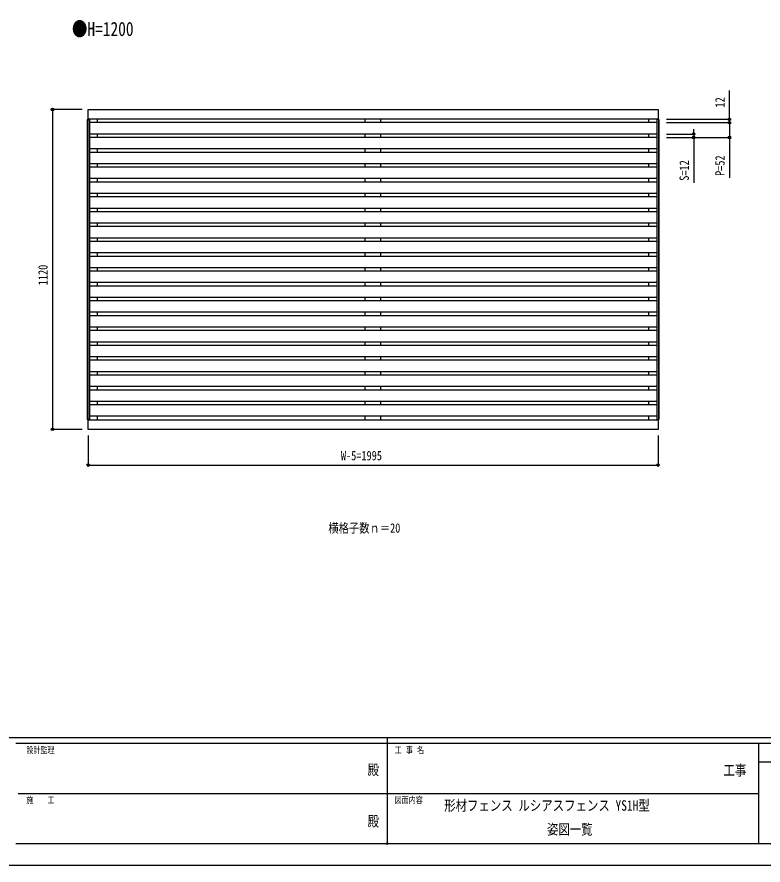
# Model space of a CAD drawing. Units: millimetres, scale not verified. Extents: x -4205 to 4205, y -2970 to 2970.
# Drawn here: x -1301 to 1311, y -2970 to -1 of the extents above; entities that cross this region are included whole.
import ezdxf
from ezdxf.enums import TextEntityAlignment as Align

# ---------------------------------------------------------------- set-up
doc = ezdxf.new("R2010")
doc.units = ezdxf.units.MM
doc.header["$LTSCALE"] = 12
doc.header["$PDMODE"] = 32
doc.header["$PDSIZE"] = 6
for name, color, linetype in [('0-1_USER1', 3, 'Continuous'), ('0-2_YKK_A1', 4, 'Continuous'), ('0-3_YKK_D', 6, 'Continuous'), ('0-4_YKK_ZWAK', 7, 'Continuous')]:
    doc.layers.add(name, color=color, linetype=linetype)
doc.styles.add('ＭＳ ゴシック', font='')
doc.styles.get('ＭＳ ゴシック').set_extended_font_data('MS Gothic')

msp = doc.modelspace()

# ---------------------------------------------------------------- linework, layer by layer
at = {"layer": '0-2_YKK_A1'}
for p, q in [((-1054.98, -359.5), (-1047.78, -359.5)), ((-1054.98, -359.5), (-1054.98, -1410.5)), ((-1052.78, -359.5), (-1052.78, -1410.5)), ((-1049.78, -359), (-1049.78, -359.5)), ((939.22, -371), (-1047.78, -371)), ((-1019.78, -371), (-1019.78, -359)), ((-81.78, -371), (-81.78, -359)), ((-26.78, -371), (-26.78, -359)), ((911.22, -371), (911.22, -359)), ((946.42, -359.5), (939.22, -359.5)), ((941.22, -359), (941.22, -359.5)), ((944.22, -359.5), (944.22, -1410.5)), ((946.42, -359.5), (946.42, -1410.5)), ((939.22, -411), (-1047.78, -411)), ((-1019.78, -423), (-1019.78, -411)), ((-81.78, -423), (-81.78, -411)), ((-26.78, -423), (-26.78, -411)), ((911.22, -423), (911.22, -411)), ((939.22, -423), (-1047.78, -423)), ((939.22, -463), (-1047.78, -463)), ((939.22, -475), (-1047.78, -475)), ((-1019.78, -475), (-1019.78, -463)), ((-81.78, -475), (-81.78, -463)), ((-26.78, -475), (-26.78, -463)), ((911.22, -475), (911.22, -463)), ((939.22, -515), (-1047.78, -515)), ((939.22, -527), (-1047.78, -527)), ((-1019.78, -527), (-1019.78, -515)), ((-81.78, -527), (-81.78, -515)), ((-26.78, -527), (-26.78, -515)), ((911.22, -527), (911.22, -515)), ((939.22, -567), (-1047.78, -567)), ((939.22, -579), (-1047.78, -579)), ((-1019.78, -579), (-1019.78, -567)), ((-81.78, -579), (-81.78, -567)), ((-26.78, -579), (-26.78, -567)), ((911.22, -579), (911.22, -567)), ((939.22, -619), (-1047.78, -619)), ((-1019.78, -631), (-1019.78, -619)), ((-81.78, -631), (-81.78, -619)), ((-26.78, -631), (-26.78, -619)), ((911.22, -631), (911.22, -619)), ((939.22, -631), (-1047.78, -631)), ((939.22, -671), (-1047.78, -671)), ((-1019.78, -683), (-1019.78, -671)), ((-81.78, -683), (-81.78, -671)), ((-26.78, -683), (-26.78, -671)), ((911.22, -683), (911.22, -671)), ((939.22, -683), (-1047.78, -683)), ((939.22, -723), (-1047.78, -723)), ((939.22, -735), (-1047.78, -735)), ((-1019.78, -735), (-1019.78, -723)), ((-81.78, -735), (-81.78, -723)), ((-26.78, -735), (-26.78, -723)), ((911.22, -735), (911.22, -723)), ((939.22, -775), (-1047.78, -775)), ((939.22, -787), (-1047.78, -787)), ((-1019.78, -787), (-1019.78, -775)), ((-81.78, -787), (-81.78, -775)), ((-26.78, -787), (-26.78, -775)), ((911.22, -787), (911.22, -775)), ((939.22, -827), (-1047.78, -827)), ((-1019.78, -839), (-1019.78, -827)), ((-81.78, -839), (-81.78, -827)), ((-26.78, -839), (-26.78, -827)), ((911.22, -839), (911.22, -827)), ((939.22, -839), (-1047.78, -839)), ((939.22, -879), (-1047.78, -879)), ((-1019.78, -891), (-1019.78, -879)), ((-81.78, -891), (-81.78, -879)), ((-26.78, -891), (-26.78, -879)), ((911.22, -891), (911.22, -879)), ((939.22, -891), (-1047.78, -891)), ((939.22, -931), (-1047.78, -931)), ((939.22, -943), (-1047.78, -943)), ((-1019.78, -943), (-1019.78, -931)), ((-81.78, -943), (-81.78, -931)), ((-26.78, -943), (-26.78, -931)), ((911.22, -943), (911.22, -931)), ((939.22, -983), (-1047.78, -983)), ((939.22, -995), (-1047.78, -995)), ((-1019.78, -995), (-1019.78, -983)), ((-81.78, -995), (-81.78, -983)), ((-26.78, -995), (-26.78, -983)), ((911.22, -995), (911.22, -983)), ((939.22, -1035), (-1047.78, -1035)), ((-1019.78, -1047), (-1019.78, -1035)), ((-81.78, -1047), (-81.78, -1035)), ((-26.78, -1047), (-26.78, -1035)), ((911.22, -1047), (911.22, -1035)), ((939.22, -1047), (-1047.78, -1047)), ((939.22, -1087), (-1047.78, -1087)), ((-1019.78, -1099), (-1019.78, -1087)), ((-81.78, -1099), (-81.78, -1087)), ((-26.78, -1099), (-26.78, -1087)), ((911.22, -1099), (911.22, -1087)), ((939.22, -1099), (-1047.78, -1099)), ((939.22, -1139), (-1047.78, -1139)), ((939.22, -1151), (-1047.78, -1151)), ((-1019.78, -1151), (-1019.78, -1139)), ((-81.78, -1151), (-81.78, -1139)), ((-26.78, -1151), (-26.78, -1139)), ((911.22, -1151), (911.22, -1139)), ((939.22, -1191), (-1047.78, -1191)), ((939.22, -1203), (-1047.78, -1203)), ((-1019.78, -1203), (-1019.78, -1191)), ((-81.78, -1203), (-81.78, -1191)), ((-26.78, -1203), (-26.78, -1191)), ((911.22, -1203), (911.22, -1191)), ((939.22, -1243), (-1047.78, -1243)), ((-1019.78, -1255), (-1019.78, -1243)), ((-81.78, -1255), (-81.78, -1243)), ((-26.78, -1255), (-26.78, -1243)), ((911.22, -1255), (911.22, -1243)), ((939.22, -1255), (-1047.78, -1255)), ((939.22, -1295), (-1047.78, -1295)), ((-1019.78, -1307), (-1019.78, -1295)), ((-81.78, -1307), (-81.78, -1295)), ((-26.78, -1307), (-26.78, -1295)), ((911.22, -1307), (911.22, -1295)), ((939.22, -1307), (-1047.78, -1307)), ((939.22, -1347), (-1047.78, -1347)), ((939.22, -1359), (-1047.78, -1359)), ((-1019.78, -1359), (-1019.78, -1347)), ((-81.78, -1359), (-81.78, -1347)), ((-26.78, -1359), (-26.78, -1347)), ((911.22, -1359), (911.22, -1347)), ((-1049.78, -1410.5), (-1049.78, -1411)), ((939.22, -1399), (-1047.78, -1399)), ((-1019.78, -1411), (-1019.78, -1399)), ((-81.78, -1411), (-81.78, -1399)), ((-26.78, -1411), (-26.78, -1399)), ((911.22, -1411), (911.22, -1399)), ((941.22, -1410.5), (941.22, -1411))]:
    msp.add_line(p, q, dxfattribs=at)
for points in [[(-1051.78, -325), (943.22, -325), (943.22, -359), (-1051.78, -359)], [(-1051.78, -1411), (943.22, -1411), (943.22, -1445), (-1051.78, -1445)]]:
    msp.add_lwpolyline(points, close=True, dxfattribs=at)
for points in [[(-1047.78, -359.5), (-1047.78, -1410.5), (-1054.98, -1410.5)], [(939.22, -359.5), (939.22, -1410.5), (946.42, -1410.5)]]:
    msp.add_lwpolyline(points, dxfattribs=at)
at = {"layer": '0-3_YKK_D'}
for p, q in [((1193.22, -359), (1193.22, -258.2)), ((-1072.82, -325), (-1177.78, -325)), ((-1176.78, -325), (-1176.78, -1445)), ((972.42, -359), (1194.22, -359)), ((972.42, -371), (1194.22, -371)), ((972.42, -371), (1194.22, -371)), ((1193.22, -371), (1193.22, -359)), ((1193.22, -371), (1193.22, -388)), ((972.42, -411), (1069.22, -411)), ((1068.22, -411), (1068.22, -394)), ((1068.22, -411), (1068.22, -423)), ((972.42, -423), (1194.22, -423)), ((972.42, -423), (1069.22, -423)), ((1068.22, -423), (1068.22, -581.4)), ((-1072.78, -1445), (-1177.78, -1445)), ((-1051.78, -1466), (-1051.78, -1571)), ((943.22, -1466), (943.22, -1571)), ((-1051.78, -1570), (943.22, -1570))]:
    msp.add_line(p, q, dxfattribs=at)
msp.add_lwpolyline([(1193.22, -371), (1193.22, -423), (1193.22, -564.4)], dxfattribs=at)
for centre in [(-1176.78, -325), (1193.22, -359), (1193.22, -371), (1193.22, -371), (1068.22, -411), (1068.22, -423), (1193.22, -423), (-1176.78, -1445), (-1051.78, -1570), (943.22, -1570)]:
    msp.add_circle(centre, 4.25, dxfattribs=at)
at = {"layer": '0-4_YKK_ZWAK'}
for p, q in [((3895.02, -2525), (-3904.98, -2525)), ((-4.98, -2545), (-1304.98, -2545)), ((-4.98, -2525), (-4.98, -2895)), ((1295.02, -2545), (-4.98, -2545)), ((1985.02, -2610), (1295.02, -2610)), ((-1297.48, -2720), (-4.98, -2720)), ((-4.98, -2720), (1295.02, -2720)), ((-1304.98, -2895), (-4.98, -2895)), ((-4.98, -2895), (1295.02, -2895)), ((1295.02, -2895), (1985.02, -2895))]:
    msp.add_line(p, q, dxfattribs=at)
msp.add_lwpolyline([(-4205, -2970), (4205, -2970), (4205, 2970), (-4205, 2970)], close=True, dxfattribs=at)
msp.add_lwpolyline([(1985.02, -2545), (1295.02, -2545), (1295.02, -2895)], dxfattribs=at)
msp.add_point((-4.98, -2895), dxfattribs=at)

# ---------------------------------------------------------------- texts
at = {"layer": '0-1_USER1', "style": 'ＭＳ ゴシック', "width": 0.8}
for s, height, p in [('●H=1200', 49.49, (-1108.6, -82.5)), ('横格子数ｎ＝20', 32.99, (-211, -1816.5)), ('形材フェンス ルシアスフェンス YS1H型', 36.66, (194.35, -2790.83)), ('姿図一覧', 36.66, (554.35, -2874.17))]:
    msp.add_text(s, height=height, dxfattribs=at).set_placement(p, align=Align.BOTTOM_LEFT)
at = {"layer": '0-3_YKK_D', "style": 'ＭＳ ゴシック', "width": 0.8}
for s, p in [('12', (1186.22, -318)), ('S=12', (1061.22, -574.4)), ('P=52', (1186.22, -557.4)), ('1120', (-1183.78, -940.2))]:
    msp.add_text(s, height=32.99, rotation=90, dxfattribs=at).set_placement(p, align=Align.BOTTOM_LEFT)
msp.add_text('W-5=1995', height=32.99, dxfattribs=at).set_placement((-167.08, -1563), align=Align.BOTTOM_LEFT)
at = {"layer": '0-4_YKK_ZWAK', "style": 'ＭＳ ゴシック', "width": 0.8}
for s, height, p in [('設計監理', 21.99, (-1268.31, -2585)), ('工 事 名', 21.99, (21.27, -2585)), ('殿', 36.66, (-73.67, -2665.83)), ('工事', 36.66, (1172.33, -2667.46)), ('施\u3000\u3000工', 21.99, (-1268.31, -2760)), ('図面内容', 21.99, (21.27, -2760)), ('殿', 36.66, (-73.67, -2845.83))]:
    msp.add_text(s, height=height, dxfattribs=at).set_placement(p, align=Align.BOTTOM_LEFT)

doc.saveas('drawing.dxf')
